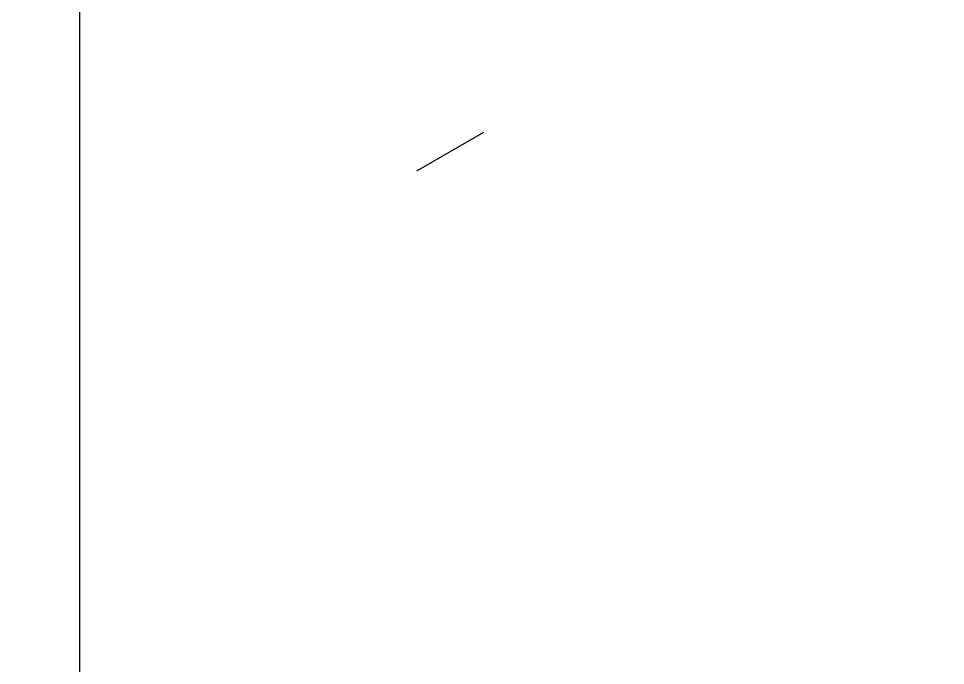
# Model space of a CAD drawing. Header units: millimetres. Extents: x -512 to 1189, y -10 to 841.
# Drawn here: x 4.9957 to 5.0609, y 13.4285 to 13.474 of the extents above; entities that cross this region are included whole.
import ezdxf
from ezdxf.enums import TextEntityAlignment as Align

# ---------------------------------------------------------------- set-up
doc = ezdxf.new("R2010")
doc.units = ezdxf.units.MM
for name, color, linetype, lineweight in [('FRAME', 7, 'Continuous', 25), ('FRAME TEXT (THICK)', 7, 'Continuous', 35), ('gen - FRAME', 7, 'Continuous', 9), ('gen - FRAME TEXT (THICK)', 7, 'Continuous', 25), ('gen - FRAME TEXT (THIN)', 7, 'Continuous', 9), ('PTEXT', 1, 'Continuous', 25)]:
    doc.layers.add(name, color=color, linetype=linetype, lineweight=lineweight)
doc.layers.add('PS', color=3, linetype='Continuous')
doc.styles.add('AWE FONT', font='awe-font.shx', dxfattribs={"width": 0.8})
doc.styles.add('ROMANS', font='ROMANS.shx', dxfattribs={"height": 3.5})

# ---------------------------------------------------------------- blocks, each defined once
blk = doc.blocks.new('SB-A0_990-5.2(block)')
at = {"layer": 'FRAME'}
blk.add_line((5.023705, 13.463311), (5.028418, 13.466031), dxfattribs=at)
at = {"layer": 'FRAME', "style": 'ROMANS', "width": 0.8, "flags": 8}
for tag, p in [('SHEET NUMBER 1', (96.829776, 809.476703)), ('NUMBER OF SHEETS 1', (96.916259, 805.102295)), ('SHEET NUMBER 2', (1166.650564, 15.81471)), ('NUMBER OF SHEETS 2', (1166.650564, 10.481449))]:
    blk.add_attdef(tag, p, '', height=3.5, dxfattribs=at)
at = {"layer": 'FRAME', "style": 'AWE FONT', "width": 0.8}
for tag, p in [('USED ON 01 - PREFIX', (27.643934, 781.976896)), ('USED ON 01 - DRG NUMBER', (28.253532, 775.898657)), ('USED ON 02 - PREFIX', (27.643934, 766.976896)), ('USED ON 02 - DRG NUMBER', (28.253532, 760.898657)), ('USED ON 03 - PREFIX', (27.643934, 751.976896)), ('USED ON 03 - DRG NUMBER', (28.253532, 745.898657)), ('USED ON 04 - PREFIX', (27.643934, 736.976896)), ('USED ON 04 - DRG NUMBER', (28.253532, 730.898657)), ('USED ON 05 - PREFIX', (27.643934, 721.976896)), ('USED ON 05 - DRG NUMBER', (28.253532, 715.898657)), ('USED ON 06 - PREFIX', (27.643934, 706.976896)), ('USED ON 06 - DRG NUMBER', (28.253532, 700.898657)), ('USED ON 07 - PREFIX', (27.643934, 691.976896)), ('USED ON 07 - DRG NUMBER', (28.253532, 685.898657)), ('USED ON 08 - PREFIX', (27.643934, 676.976896)), ('USED ON 08 - DRG NUMBER', (28.253532, 670.898657)), ('USED ON 09 - PREFIX', (27.643934, 661.976896)), ('USED ON 09 - DRG NUMBER', (28.253532, 655.898657)), ('USED ON 10 - PREFIX', (28.977268, 646.976896)), ('USED ON 10 - DRG NUMBER', (29.586865, 640.898657)), ('USED ON 11 - PREFIX', (28.977268, 631.976896)), ('USED ON 11 - DRG NUMBER', (29.586865, 625.898657)), ('USED ON 12 - PREFIX', (28.977268, 616.976896)), ('USED ON 12 - DRG NUMBER', (29.586865, 610.898657)), ('USED ON 13 - PREFIX', (28.977268, 601.976896)), ('USED ON 13 - DRG NUMBER', (29.586865, 595.898657)), ('USED ON 14 - PREFIX', (27.643934, 586.976896)), ('USED ON 14 - DRG NUMBER', (28.253532, 580.898657)), ('USED ON 15 - PREFIX', (27.643934, 571.976896)), ('USED ON 15 - DRG NUMBER', (28.253532, 565.898657)), ('USED ON 16 - PREFIX', (28.977268, 556.976896)), ('USED ON 16 - DRG NUMBER', (29.586865, 550.898657)), ('USED ON 17 - PREFIX', (28.977268, 541.976896)), ('USED ON 17 - DRG NUMBER', (29.586865, 535.898657)), ('USED ON 18 - PREFIX', (28.977268, 526.976896)), ('USED ON 18 - DRG NUMBER', (29.586865, 520.898657)), ('USED ON 19 - PREFIX', (28.977268, 511.976896)), ('USED ON 19 - DRG NUMBER', (29.586865, 505.898657)), ('USED ON 20 - PREFIX', (28.977268, 496.976896)), ('USED ON 20 - DRG NUMBER', (29.586865, 490.898657)), ('USED ON 21 - PREFIX', (28.977268, 481.976896)), ('USED ON 21 - DRG NUMBER', (29.586865, 475.898657)), ('USED ON 22 - PREFIX', (28.977268, 466.976896)), ('USED ON 22 - DRG NUMBER', (29.586865, 460.898657)), ('USED ON 23 - PREFIX', (28.977268, 451.976896)), ('USED ON 23 - DRG NUMBER', (29.586865, 445.898657)), ('USED ON 24 - PREFIX', (30.377268, 436.976896)), ('USED ON 24 - DRG NUMBER', (30.986865, 430.898657)), ('USED ON 25 - PREFIX', (30.377268, 421.976896)), ('USED ON 25 - DRG NUMBER', (30.986865, 415.898657)), ('USED ON 26 - PREFIX', (30.377268, 406.976896)), ('USED ON 26 - DRG NUMBER', (30.986865, 400.898657)), ('USED ON 27 - PREFIX', (30.377268, 391.976896)), ('USED ON 27 - DRG NUMBER', (30.986865, 385.898657)), ('USED ON 28 - PREFIX', (30.377268, 376.976896)), ('USED ON 28 - DRG NUMBER', (30.986865, 370.898657)), ('USED ON 29 - PREFIX', (30.377268, 361.976896)), ('USED ON 29 - DRG NUMBER', (30.986865, 355.898657)), ('USED ON 30 - PREFIX', (30.377268, 346.976896)), ('USED ON 30 - DRG NUMBER', (30.986865, 340.898657)), ('USED ON 31 - PREFIX', (30.377268, 331.976896)), ('USED ON 31 - DRG NUMBER', (30.986865, 325.898657)), ('USED ON 32 - PREFIX', (30.377268, 316.976896)), ('USED ON 32 - DRG NUMBER', (30.986865, 310.898657))]:
    blk.add_attdef(tag, text='', height=3.5, dxfattribs=at).set_placement(p, align=Align.CENTER)
at = {"layer": 'FRAME', "style": 'ROMANS', "flags": 8}
blk.add_attdef('COPYRIGHT YEAR', (16.499999, 239.121839), '', height=2.5, rotation=90, dxfattribs=at)
at = {"layer": 'FRAME', "style": 'ROMANS', "width": 0.8, "flags": 8}
blk.add_attdef('DRAWING OFFICE REF', text='', height=3.5, rotation=90, dxfattribs=at).set_placement((36.276584, 151.979467), align=Align.CENTER)
for tag, p in [('TEMPORY CAD REF', (7.435196, 88.848912)), ('CERTIFIED', (18.258022, 38.533628)), ('CHECKED', (29.520587, 38.53053)), ('DRAWN', (40.497979, 38.529497))]:
    blk.add_attdef(tag, p, '', height=3.5, rotation=90, dxfattribs=at)
at = {"layer": 'FRAME', "style": 'ROMANS', "flags": 8}
blk.add_attdef('DRAWING OFFICE ID', (22.975103, 119.197264), '', height=3.5, dxfattribs=at)
for tag, p in [('DRAWING OFFICE LOCATION', (27.038573, 113.03393)), ('ESTABLISHMENT (A OR B)', (31.616749, 106.363506))]:
    blk.add_attdef(tag, text='', height=3.5, dxfattribs=at).set_placement(p, align=Align.CENTER)
at = {"layer": 'FRAME', "flags": 8}
for tag, style, width, p in [('ISSUE 7', 'ROMANS', 0.7, (746.586902, 62.231748)), ('CHANGE NO 7', 'ROMANS', 0.7, (703.547213, 62.124598)), ('DATE 7', 'ROMANS', 0.7, (765.023676, 62.124598)), ('SUB-CONTRACTOR', 'ROMANS', 0.8, (970.759112, 56.600828)), ('ISSUE 6', 'ROMANS', 0.7, (746.586902, 54.806748)), ('CHANGE NO 6', 'ROMANS', 0.7, (703.547213, 54.699598)), ('DATE 6', 'ROMANS', 0.7, (765.023676, 54.699598)), ('MATERIAL', 'ROMANS', 0.8, (819.014483, 49.808665)), ('TOLERANCE', 'AWE FONT', 0.8, (887.248315, 49.668931)), ('ISSUE 5', 'ROMANS', 0.7, (746.586902, 47.381748)), ('CHANGE NO 5', 'ROMANS', 0.7, (703.547213, 47.274598)), ('DATE 5', 'ROMANS', 0.7, (765.023676, 47.274598)), ('RESPONSIBLE AUTHORITY', 'ROMANS', 0.8, (970.759112, 41.850828)), ('ISSUE 4', 'ROMANS', 0.7, (746.586902, 39.956763)), ('CHANGE NO 4', 'ROMANS', 0.7, (703.547213, 39.849613)), ('DATE 4', 'ROMANS', 0.7, (765.023676, 39.849613)), ('ISSUE 3', 'ROMANS', 0.7, (746.586902, 32.531763)), ('CHANGE NO 3', 'ROMANS', 0.7, (703.547213, 32.424613)), ('DATE 3', 'ROMANS', 0.7, (765.023676, 32.424613)), ('DIMS IN', 'ROMANS', 0.8, (873.525818, 26.173059)), ('SCALE', 'ROMANS', 0.8, (908.915318, 26.163229)), ('ISSUE 2', 'ROMANS', 0.7, (746.586902, 25.106763)), ('CHANGE NO 2', 'ROMANS', 0.7, (703.547213, 24.999613)), ('DATE 2', 'ROMANS', 0.7, (765.023676, 24.999613)), ('PROTECTIVE FINISH', 'ROMANS', 0.8, (818.501847, 20.714672)), ('ISSUE 1', 'ROMANS', 0.7, (746.586902, 17.681764)), ('CHANGE NO 1', 'ROMANS', 0.7, (703.547213, 17.574614)), ('DATE 1', 'ROMANS', 0.7, (765.023676, 17.574614)), ('SURFACE TEXTURE', 'ROMANS', 0.8, (892.797077, 11.485787))]:
    blk.add_attdef(tag, text='', height=3.5, dxfattribs=dict(at, style=style, width=width)).set_placement(p, align=Align.CENTER)
at = {"layer": 'FRAME', "style": 'ROMANS', "width": 0.7, "flags": 8}
blk.add_attdef('CAD REF', text='', height=3.5, dxfattribs=at).set_placement((1173.702354, 60.341794), align=Align.RIGHT)
at = {"layer": 'FRAME TEXT (THICK)', "style": 'ROMANS', "width": 0.8, "flags": 8}
for tag, p in [('PROTECTIVE MARKING 1', (71.83695, 818.185489)), ('DRAWING NUMBER 1', (56.870569, 806.213268)), ('TITLE 1', (1127.697111, 42.942672)), ('TITLE 2', (1128.410116, 38.942672)), ('TITLE 3', (1128.410116, 35.442672)), ('PROTECTIVE MARKING 2', (1139.855604, 23.90739)), ('DRAWING NUMBER 2', (1126.299302, 12.124034))]:
    blk.add_attdef(tag, text='', height=5, dxfattribs=at).set_placement(p, align=Align.CENTER)
at = {"layer": 'FRAME TEXT (THICK)', "style": 'ROMANS', "width": 0.7, "flags": 8}
for tag, p in [('SERVICE CODE(S) 1', (1030.073095, 64.248346)), ('BUILDING(S) COVERED 1', (1065.121097, 64.248346)), ('SERVICE CODE(S) 2', (1030.423095, 56.861762)), ('BUILDING(S) COVERED 2', (1065.471097, 56.861762)), ('SERVICE CODE(S) 3', (1030.423095, 49.475177)), ('BUILDING(S) COVERED 3', (1065.471097, 49.475177)), ('SERVICE CODE(S) 4', (1030.481428, 42.088593)), ('BUILDING(S) COVERED 4', (1065.52943, 42.088593)), ('SERVICE CODE(S) 5', (1030.423095, 34.702008)), ('BUILDING(S) COVERED 5', (1065.471097, 34.702008)), ('SERVICE CODE(S) 6', (1030.423095, 27.315424)), ('BUILDING(S) COVERED 6', (1065.471097, 27.315424)), ('SERVICE CODE(S) 7', (1030.423095, 19.928839)), ('BUILDING(S) COVERED 7', (1065.471097, 19.928839)), ('SERVICE CODE(S) 8', (1030.423095, 12.542255)), ('BUILDING(S) COVERED 8', (1065.471097, 12.542255))]:
    blk.add_attdef(tag, text='', height=3.5, dxfattribs=at).set_placement(p, align=Align.MIDDLE_CENTER)
blk = doc.blocks.new('SB-A2_992-5.2(block)')
at = {"layer": 'FRAME', "linetype": 'Continuous'}
for centre, major_axis, ratio, start_param, end_param in [((4.28546, 16.076887), (-2.143125, 3.712001), 0.377953, 2.556825, 5.108861), ((4.045747, 15.926166), (-2.226986, 3.301642), 0.338983, 2.603858, 5.0755)]:
    blk.add_ellipse(centre, major_axis=major_axis, ratio=ratio, start_param=start_param, end_param=end_param, dxfattribs=at)
at = {"layer": 'FRAME', "style": 'ROMANS', "flags": 8}
for tag, p in [('SHEET NUMBER 1', (92.337939, 396.454503)), ('NUMBER OF SHEETS 1', (92.337939, 389.954503)), ('DRAWING OFFICE ID', (51.07806, 23.825375))]:
    blk.add_attdef(tag, p, '', height=3.5, dxfattribs=at)
at = {"layer": 'FRAME', "style": 'AWE FONT', "width": 0.8}
for tag, p in [('USED ON 01 - PREFIX', (22.494672, 375.002076)), ('USED ON 01 - DRG NUMBER', (23.104269, 369.975825)), ('USED ON 02 - PREFIX', (22.494672, 362.002076)), ('USED ON 02 - DRG NUMBER', (23.104269, 356.975825)), ('USED ON 03 - PREFIX', (22.494672, 349.002076)), ('USED ON 03 - DRG NUMBER', (23.104269, 343.975825)), ('USED ON 04 - PREFIX', (22.494672, 336.002076)), ('USED ON 04 - DRG NUMBER', (23.104269, 330.975825)), ('USED ON 05 - PREFIX', (22.494672, 323.002076)), ('USED ON 05 - DRG NUMBER', (23.104269, 317.975825)), ('USED ON 06 - PREFIX', (22.494672, 310.002076)), ('USED ON 06 - DRG NUMBER', (23.104269, 304.975825)), ('USED ON 07 - PREFIX', (22.494672, 297.002076)), ('USED ON 07 - DRG NUMBER', (23.104269, 291.975825)), ('USED ON 08 - PREFIX', (22.494672, 284.002076)), ('USED ON 08 - DRG NUMBER', (23.104269, 278.975825)), ('USED ON 09 - PREFIX', (22.494672, 271.002076)), ('USED ON 09 - DRG NUMBER', (23.104269, 265.975825)), ('USED ON 10 - PREFIX', (23.828006, 258.002076)), ('USED ON 10 - DRG NUMBER', (24.437603, 252.975825)), ('USED ON 11 - PREFIX', (23.828006, 245.002076)), ('USED ON 11 - DRG NUMBER', (24.437603, 239.975825)), ('USED ON 12 - PREFIX', (23.828006, 232.002076)), ('USED ON 12 - DRG NUMBER', (24.437603, 226.975825)), ('USED ON 13 - PREFIX', (23.828006, 219.002076)), ('USED ON 13 - DRG NUMBER', (24.437603, 213.975825))]:
    blk.add_attdef(tag, text='', height=3.5, dxfattribs=at).set_placement(p, align=Align.CENTER)
at = {"layer": 'FRAME', "style": 'ROMANS', "flags": 8}
blk.add_attdef('COPYRIGHT YEAR', (12.958157, 146.610667), '', height=2, rotation=90, dxfattribs=at)
at = {"layer": 'FRAME', "style": 'ROMANS', "width": 0.8, "flags": 8}
for tag, p, height in [('TEMPORY CAD REF', (6.54833, 99.781041), 3), ('CERTIFIED', (15.470765, 37.669655), 3.5), ('CHECKED', (23.711158, 37.666556), 3.5), ('DRAWN', (32.045286, 37.665524), 3.5)]:
    blk.add_attdef(tag, p, '', height=height, rotation=90, dxfattribs=at)
at = {"layer": 'FRAME', "style": 'ROMANS', "flags": 8}
for tag, width, p in [('CHANGE NO 7', 0.7, (106.10941, 59.965206)), ('ISSUE 7', 0.8, (160.102137, 59.865216)), ('DATE 7', 0.6, (180.408472, 59.758067)), ('SUB-CONTRACTOR', 0.8, (385.447825, 53.60569)), ('CHANGE NO 6', 0.7, (106.10941, 52.965206)), ('ISSUE 6', 0.8, (160.102137, 52.865216)), ('DATE 6', 0.6, (180.408472, 52.758067)), ('TOLERANCE', 0.8, (300.764608, 49.429725)), ('MATERIAL', 0.8, (228.032381, 48.239218)), ('DRAWING OFFICE REF', 0.8, (49.892206, 46.335675)), ('CHANGE NO 5', 0.7, (106.10941, 45.965206)), ('ISSUE 5', 0.8, (160.102137, 45.865216)), ('DATE 5', 0.6, (180.408472, 45.758067)), ('RESPONSIBLE AUTHORITY', 0.8, (385.447825, 40.605681)), ('CHANGE NO 4', 0.7, (106.10941, 38.965206)), ('ISSUE 4', 0.8, (160.102137, 38.865216)), ('DATE 4', 0.6, (180.408472, 38.758067)), ('CHANGE NO 3', 0.7, (106.10941, 31.965206)), ('ISSUE 3', 0.8, (160.102137, 31.865216)), ('DATE 3', 0.6, (180.408472, 31.758067)), ('SCALE', 0.8, (325.422935, 27.348064)), ('DIMS IN', 0.8, (282.596664, 26.99686)), ('CHANGE NO 2', 0.7, (106.10941, 24.965206)), ('ISSUE 2', 0.8, (160.102137, 24.865216)), ('DATE 2', 0.6, (180.408472, 24.758067)), ('PROTECTIVE FINISH', 0.8, (231.779274, 19.459897)), ('CHANGE NO 1', 0.7, (105.480369, 17.965206)), ('ISSUE 1', 0.8, (159.473096, 17.865216)), ('DATE 1', 0.6, (179.779432, 17.758067)), ('SURFACE TEXTURE', 0.8, (313.442181, 11.663353))]:
    blk.add_attdef(tag, text='', height=3.5, dxfattribs=dict(at, width=width)).set_placement(p, align=Align.CENTER)
at = {"layer": 'FRAME', "style": 'ROMANS', "width": 0.65, "flags": 8}
blk.add_attdef('CAD REF', text='', height=3.5, dxfattribs=at).set_placement((584.336496, 57.310645), align=Align.RIGHT)
at = {"layer": 'FRAME', "style": 'ROMANS', "flags": 8}
for tag, p in [('DRAWING OFFICE LOCATION', (46.663036, 17.87819)), ('ESTABLISHMENT (A OR B)', (54.457138, 12.496544))]:
    blk.add_attdef(tag, text='', height=3.5, dxfattribs=at).set_placement(p, align=Align.CENTER)
at = {"layer": 'FRAME', "style": 'ROMANS', "width": 0.8, "flags": 8}
for tag, p in [('SHEET NUMBER 2', (578.757179, 16.180887)), ('NUMBER OF SHEETS 2', (578.898509, 10.869449))]:
    blk.add_attdef(tag, p, '', height=3.5, dxfattribs=at)
at = {"layer": 'FRAME TEXT (THICK)', "style": 'ROMANS', "flags": 8}
for tag, height, width, p in [('PROTECTIVE MARKING 1', 5, 0.75, (67.75321, 406.300725)), ('SERVICE CODE(S) 1', 3.5, 0.8, (441.59932, 61.480749)), ('BUILDING(S) COVERED 1', 3.5, 0.7, (481.895857, 61.480749)), ('SERVICE CODE(S) 2', 3.5, 0.8, (441.99932, 54.480748)), ('BUILDING(S) COVERED 2', 3.5, 0.7, (482.245857, 54.480748)), ('SERVICE CODE(S) 3', 3.5, 0.8, (441.99932, 47.480747)), ('BUILDING(S) COVERED 3', 3.5, 0.7, (482.245857, 47.480747)), ('SERVICE CODE(S) 4', 3.5, 0.8, (442.065986, 40.480746)), ('BUILDING(S) COVERED 4', 3.5, 0.7, (482.30419, 40.480746)), ('SERVICE CODE(S) 5', 3.5, 0.8, (441.99932, 33.480745)), ('BUILDING(S) COVERED 5', 3.5, 0.7, (482.245857, 33.480745)), ('SERVICE CODE(S) 6', 3.5, 0.8, (441.99932, 26.480744)), ('BUILDING(S) COVERED 6', 3.5, 0.7, (481.895857, 26.480744)), ('SERVICE CODE(S) 7', 3.5, 0.8, (441.99932, 19.480743)), ('BUILDING(S) COVERED 7', 3.5, 0.7, (482.245857, 19.480743)), ('SERVICE CODE(S) 8', 3.5, 0.8, (441.99932, 12.480742)), ('BUILDING(S) COVERED 8', 3.5, 0.7, (482.245857, 12.480742))]:
    blk.add_attdef(tag, text='', height=height, dxfattribs=dict(at, width=width)).set_placement(p, align=Align.MIDDLE_CENTER)
for tag, width, p in [('DRAWING NUMBER 1', 0.8, (53.133077, 391.88395)), ('TITLE 1', 0.7, (542.865635, 41.578444)), ('TITLE 2', 0.7, (543.585655, 37.578444)), ('TITLE 3', 0.7, (543.585655, 34.403278)), ('PROTECTIVE MARKING 2', 0.75, (556.03059, 24.704857)), ('DRAWING NUMBER 2', 0.8, (542.89313, 12.847892))]:
    blk.add_attdef(tag, text='', height=5, dxfattribs=dict(at, width=width)).set_placement(p, align=Align.CENTER)
blk = doc.blocks.new('SB-A3_993-5.2(block)')
at = {"layer": 'FRAME', "extrusion": (0, 0, -1)}
for centre, major_axis, ratio, start_param, end_param in [((3.418364, 10.97209), (1.5875, 2.749631), 0.377953, 5.94315, 7.466398), ((3.483316, 10.93459), (1.5125, 2.619727), 0.371901, 5.932018, 7.446069)]:
    blk.add_ellipse(centre, major_axis=major_axis, ratio=ratio, start_param=start_param, end_param=end_param, dxfattribs=at)
at = {"layer": 'FRAME', "style": 'ROMANS', "width": 0.8, "flags": 8}
for tag, p in [('SHEET NUMBER 1', (66.253295, 280.465654)), ('NUMBER OF SHEETS 1', (66.191078, 277.022485)), ('SHEET NUMBER 2', (406.635767, 10.908189)), ('NUMBER OF SHEETS 2', (406.635767, 6.908189))]:
    blk.add_attdef(tag, p, '', height=2.5, dxfattribs=at)
at = {"layer": 'FRAME', "style": 'AWE FONT', "width": 0.8}
for tag, p in [('USED ON 01 - PREFIX', (17.127053, 266.882176)), ('USED ON 01 - DRG NUMBER', (16.023788, 263.924929)), ('USED ON 02 - PREFIX', (17.127053, 258.882176)), ('USED ON 02 - DRG NUMBER', (16.023788, 255.924929)), ('USED ON 03 - PREFIX', (17.127053, 250.882176)), ('USED ON 03 - DRG NUMBER', (16.023788, 247.924929)), ('USED ON 04 - PREFIX', (17.127053, 242.882176)), ('USED ON 04 - DRG NUMBER', (16.023788, 239.924929)), ('USED ON 05 - PREFIX', (17.127053, 234.882176)), ('USED ON 05 - DRG NUMBER', (16.023788, 231.924929)), ('USED ON 06 - PREFIX', (17.127053, 226.882176)), ('USED ON 06 - DRG NUMBER', (16.023788, 223.924929)), ('USED ON 07 - PREFIX', (17.127053, 218.882176)), ('USED ON 07 - DRG NUMBER', (16.023788, 215.924929)), ('USED ON 08 - PREFIX', (17.127053, 210.882176)), ('USED ON 08 - DRG NUMBER', (16.023788, 207.924929)), ('USED ON 09 - PREFIX', (17.127053, 202.882176)), ('USED ON 09 - DRG NUMBER', (16.023788, 199.924929)), ('USED ON 10 - PREFIX', (17.888958, 194.882176)), ('USED ON 10 - DRG NUMBER', (16.785693, 191.924929)), ('USED ON 11 - PREFIX', (17.888958, 186.882176)), ('USED ON 11 - DRG NUMBER', (16.785693, 183.924929)), ('USED ON 12 - PREFIX', (17.888958, 178.882176)), ('USED ON 12 - DRG NUMBER', (16.785693, 175.924929)), ('USED ON 13 - PREFIX', (17.888958, 170.882176)), ('USED ON 13 - DRG NUMBER', (16.785693, 167.924929))]:
    blk.add_attdef(tag, text='', height=2, dxfattribs=at).set_placement(p, align=Align.CENTER)
at = {"layer": 'FRAME', "style": 'ROMANS', "width": 0.8, "flags": 8}
blk.add_attdef('COPYRIGHT YEAR', text='', height=2, rotation=90, dxfattribs=at).set_placement((9.939653, 127.967549), align=Align.CENTER)
for tag, p, height in [('TEMPORY CAD REF', (4.928667, 64.014568), 3), ('CERTIFIED', (11.425128, 26.160973), 2.5), ('CHECKED', (18.043454, 26.157874), 2.5), ('DRAWN', (24.630362, 26.156842), 2.5)]:
    blk.add_attdef(tag, p, '', height=height, rotation=90, dxfattribs=at)
at = {"layer": 'FRAME', "style": 'ROMANS', "flags": 8}
for tag, width, p in [('ISSUE 7', 0.8, (101.249207, 40.72543)), ('CHANGE NO 7', 0.7, (71.558383, 40.618281)), ('DATE 7', 0.7, (116.809808, 40.618281)), ('SUB-CONTRACTOR', 0.8, (269.416691, 36.521779)), ('ISSUE 6', 0.8, (101.249207, 35.92543)), ('CHANGE NO 6', 0.7, (71.558383, 35.818281)), ('DATE 6', 0.7, (116.809808, 35.818281)), ('TOLERANCE', 0.8, (215.05333, 32.42223)), ('ISSUE 5', 0.8, (101.249207, 31.12543)), ('CHANGE NO 5', 0.7, (71.558383, 31.018281)), ('DATE 5', 0.7, (116.809808, 31.018281)), ('DRAWING OFFICE REF', 0.8, (36.744195, 30.129783)), ('RESPONSIBLE AUTHORITY', 0.8, (269.416691, 27.021779)), ('ISSUE 4', 0.8, (101.249207, 26.32543)), ('CHANGE NO 4', 0.7, (71.558383, 26.218281)), ('DATE 4', 0.7, (116.809808, 26.218281)), ('ISSUE 3', 0.8, (101.249207, 21.52543)), ('CHANGE NO 3', 0.7, (71.558383, 21.418281)), ('DATE 3', 0.7, (116.809808, 21.418281)), ('SCALE', 0.8, (230.446816, 17.486696)), ('DIMS IN', 0.8, (205.270715, 17.453776)), ('ISSUE 2', 0.8, (101.249207, 16.72543)), ('CHANGE NO 2', 0.7, (71.558383, 16.618281)), ('DATE 2', 0.7, (116.809808, 16.618281)), ('ISSUE 1', 0.8, (101.249207, 11.92543)), ('CHANGE NO 1', 0.7, (71.558383, 11.818281)), ('DATE 1', 0.7, (116.809808, 11.818281)), ('SURFACE TEXTURE', 0.8, (219.315983, 7.916851))]:
    blk.add_attdef(tag, text='', height=2.5, dxfattribs=dict(at, width=width)).set_placement(p, align=Align.CENTER)
at = {"layer": 'FRAME', "style": 'ROMANS', "width": 0.65, "flags": 8}
blk.add_attdef('CAD REF', text='', height=2.5, dxfattribs=at).set_placement((411.565668, 39.245415), align=Align.RIGHT)
at = {"layer": 'FRAME', "style": 'ROMANS', "width": 0.8, "flags": 8}
for tag, p in [('MATERIAL', (157.867273, 33.003292)), ('PROTECTIVE FINISH', (159.546325, 13.845674))]:
    blk.add_attdef(tag, text='', height=2.5, dxfattribs=at).set_placement(p, align=Align.MIDDLE_CENTER)
at = {"layer": 'FRAME', "style": 'ROMANS', "flags": 8}
blk.add_attdef('DRAWING OFFICE ID', (37.223256, 15.88825), '', height=2.5, dxfattribs=at)
for tag, p in [('DRAWING OFFICE LOCATION', (35.816198, 11.534326)), ('ESTABLISHMENT (A OR B)', (39.809365, 7.349039))]:
    blk.add_attdef(tag, text='', height=2.5, dxfattribs=at).set_placement(p, align=Align.CENTER)
at = {"layer": 'FRAME TEXT (THICK)', "width": 0.8, "flags": 8}
for tag, style, p in [('PROTECTIVE MARKING 1', 'ROMANS', (49.141147, 285.942567)), ('DRAWING NUMBER 1', 'ROMANS', (39.516188, 278.311147)), ('TITLE 1', 'AWE FONT', (382.259067, 28.042072)), ('TITLE 2', 'AWE FONT', (382.65905, 26.10608)), ('TITLE 3', 'AWE FONT', (382.65905, 23.10608)), ('PROTECTIVE MARKING 2', 'AWE FONT', (390.519261, 16.362647)), ('DRAWING NUMBER 2', 'ROMANS', (380.488665, 8.277932))]:
    blk.add_attdef(tag, text='', height=3.5, dxfattribs=dict(at, style=style)).set_placement(p, align=Align.CENTER)
at = {"layer": 'FRAME TEXT (THICK)', "style": 'ROMANS', "width": 0.8, "flags": 8}
for tag, p in [('BUILDING(S) COVERED 1', (339.286753, 41.998867)), ('SERVICE CODE(S) 1', (311.842623, 41.980988)), ('SERVICE CODE(S) 2', (311.842623, 37.175797)), ('BUILDING(S) COVERED 2', (339.578325, 37.158659)), ('SERVICE CODE(S) 3', (311.842623, 32.370606)), ('BUILDING(S) COVERED 3', (339.578325, 32.364278)), ('SERVICE CODE(S) 4', (311.842623, 27.565392)), ('BUILDING(S) COVERED 4', (339.625792, 27.543494)), ('SERVICE CODE(S) 5', (311.842623, 22.760201)), ('BUILDING(S) COVERED 5', (339.577528, 22.745941)), ('SERVICE CODE(S) 6', (311.842623, 17.954987)), ('BUILDING(S) COVERED 6', (339.563484, 17.948128)), ('SERVICE CODE(S) 7', (311.842623, 13.149796)), ('BUILDING(S) COVERED 7', (339.563484, 13.142914)), ('SERVICE CODE(S) 8', (311.842623, 8.344605)), ('BUILDING(S) COVERED 8', (339.563484, 8.337723))]:
    blk.add_attdef(tag, text='', height=2.5, dxfattribs=at).set_placement(p, align=Align.MIDDLE_CENTER)
blk = doc.blocks.new('Border A3')
at = {"layer": 'PS', "linetype": 'Continuous'}
blk.add_line((5, 12), (5, 292.000092), dxfattribs=at)
at = {"layer": 'PTEXT', "color": 3, "style": 'ROMANS', "width": 0.8, "flags": 8}
for tag, p in [('U/L_CLASS', (50, 278)), ('TITLE_1', (352.5, 50)), ('TITLE_2', (352.5, 47)), ('TITLE_3', (352.5, 43)), ('L/R_CLASS', (349.000007, 27.000006))]:
    blk.add_attdef(tag, text='', height=3.5, dxfattribs=at).set_placement(p, align=Align.CENTER)
at = {"layer": 'PTEXT', "color": 7, "style": 'ROMANS', "width": 0.8, "flags": 8}
for tag, p in [('U/L_SHTNO', (89.000045, 267.500026)), ('U/L_NOSHT', (88.99997, 261.499994)), ('BLDG', (14.44178, 76.716208)), ('EST', (18.783765, 72.005549)), ('CERTIFIED', (14.946098, 59.676688)), ('ISSUE8', (82.5, 56)), ('ISSUE7', (82.5, 51)), ('SCALE', (185.862576, 47.159472)), ('ISSUE6', (82.5, 46)), ('CHECKED', (14.946098, 44.552852)), ('ISSUE5', (82.5, 41)), ('DIMS_IN', (183.390609, 39.484577)), ('ISSUE4', (82.5, 36)), ('ISSUE3', (82.5, 31)), ('DRAWN', (14.946098, 29.832318)), ('ISSUE2', (82.5, 26)), ('L/R_SHTNO', (407.5, 21)), ('ISSUE1', (82.5, 21)), ('L/R_NOSHT', (407.5, 13))]:
    blk.add_attdef(tag, text='', height=2.5, dxfattribs=at).set_placement(p, align=Align.CENTER)
at = {"layer": 'PTEXT', "color": 3, "style": 'ROMANS', "width": 0.8, "flags": 8}
for tag, p in [('U/L_HR', (50, 264)), ('L/R_HR', (343, 16.5))]:
    blk.add_attdef(tag, p, '', height=3.5, dxfattribs=at)
at = {"layer": 'PTEXT', "color": 7, "style": 'ROMANS', "width": 0.8, "flags": 8}
blk.add_attdef('COPY_DATE', (8.5, 151.5), '', height=2.5, rotation=90, dxfattribs=at)
at = {"layer": 'PTEXT', "color": 7, "style": 'ROMANS', "flags": 8}
for tag, p, width in [('DO_NO', (12.980637, 80.994911), 0.8), ('CHANGE_NO8', (29, 56), 0.8), ('DATE8', (58, 56), 0.65), ('CHANGE_NO7', (29, 51), 0.8), ('DATE7', (58, 51), 0.65), ('CHANGE_NO6', (29, 46), 0.8), ('DATE6', (58, 46), 0.65), ('CHANGE_NO5', (29, 41), 0.8), ('DATE5', (58, 41), 0.65), ('CHANGE_NO4', (29, 36), 0.8), ('DATE4', (58, 36), 0.65), ('CHANGE_NO3', (29, 31), 0.8), ('DATE3', (58, 31), 0.65), ('CHANGE_NO2', (29, 26), 0.8), ('DATE2', (58, 26), 0.65), ('CHANGE_NO1', (29, 21), 0.8), ('DATE1', (58, 21), 0.65)]:
    blk.add_attdef(tag, p, '', height=2.5, dxfattribs=dict(at, width=width))
at = {"layer": 'PTEXT', "color": 7, "style": 'ROMANS', "width": 0.8, "flags": 8}
for tag, p in [('PATH_NAME', (291, 56)), ('DRAW_NAME', (291, 50))]:
    blk.add_attdef(tag, text='', height=2.5, dxfattribs=at).set_placement(p, align=Align.RIGHT)
blk = doc.blocks.new('Border A4')
at = {"layer": 'PS', "color": 3, "linetype": 'Continuous'}
blk.add_line((32.5, 10), (32.5, 287.000092), dxfattribs=at)
at = {"layer": 'PTEXT', "color": 141, "style": 'ROMANS', "width": 0.8, "flags": 8}
for tag, p in [('U/L_CLASS', (77.500031, 274.999988)), ('L/R_CLASS', (152.499952, 34.999992))]:
    blk.add_attdef(tag, text='', height=5, dxfattribs=at).set_placement(p, align=Align.CENTER)
at = {"layer": 'PTEXT', "color": 7, "style": 'ROMANS', "width": 0.8, "flags": 8}
blk.add_attdef('COPY_DATE', (36, 178), '', height=2.5, rotation=90, dxfattribs=at)
at = {"layer": 'PTEXT', "color": 7, "style": 'ROMANS', "flags": 8}
for tag, p, width in [('DO_NO', (40.280586, 109.265344), 0.8), ('CHANGE_NO9', (34.999997, 59.250052), 0.8), ('DATE9', (79.999975, 59.250069), 0.65), ('CHANGE_NO8', (34.999997, 55.000052), 0.8), ('DATE8', (79.999975, 55.000069), 0.65), ('CHANGE_NO7', (34.999997, 50.750052), 0.8), ('DATE7', (79.999975, 50.750069), 0.65), ('CHANGE_NO6', (34.999997, 46.500052), 0.8), ('DATE6', (79.999975, 46.500069), 0.65), ('CHANGE_NO5', (34.999997, 42.250052), 0.8), ('DATE5', (79.999975, 42.250069), 0.65), ('CHANGE_NO4', (34.999997, 38.000052), 0.8), ('DATE4', (79.999975, 38.000069), 0.65), ('CHANGE_NO3', (34.999997, 33.750052), 0.8), ('DATE3', (79.999975, 33.750069), 0.65), ('CHANGE_NO2', (34.999997, 29.500052), 0.8), ('DATE2', (79.999975, 29.500069), 0.65), ('CHANGE_NO1', (34.999997, 25.250052), 0.8), ('DATE1', (79.999975, 25.250069), 0.65)]:
    blk.add_attdef(tag, p, '', height=2.5, dxfattribs=dict(at, width=width))
at = {"layer": 'PTEXT', "color": 7, "style": 'ROMANS', "width": 0.8, "flags": 8}
for tag, p in [('BLDG', (40.935414, 105.669145)), ('EST', (46.842969, 101.579455)), ('DRAWN', (41.961528, 91.782386)), ('DIMS_IN', (214.502113, 85.041261)), ('SCALE', (199.760157, 84.988707)), ('CHECKED', (41.961528, 81.761828)), ('DRG_INV', (204.999979, 72.25)), ('CERTIFIED', (41.961528, 68.506286)), ('ISSUE9', (70.000008, 59.249982)), ('ISSUE8', (70.000008, 54.999982)), ('ISSUE7', (70.000008, 50.749982)), ('ISSUE6', (70.000008, 46.499982)), ('ISSUE5', (70.000008, 42.249982)), ('L/R_SHTNO', (218.119073, 40.847951)), ('ISSUE4', (70.000008, 37.999982)), ('L/R_NOSHT', (218.749998, 35.250019)), ('ISSUE3', (70.000008, 33.749982)), ('ISSUE2', (70.000008, 29.499982)), ('ISSUE1', (70.000008, 25.249982))]:
    blk.add_attdef(tag, text='', height=2.5, dxfattribs=at).set_placement(p, align=Align.CENTER)
at = {"layer": 'PTEXT', "color": 3, "style": 'ROMANS', "width": 0.8, "flags": 8}
for tag, p in [('TITLE_1', (142.499997, 72.500002)), ('TITLE_2', (142.499997, 70.000002)), ('TITLE_3', (142.499997, 67.500002))]:
    blk.add_attdef(tag, text='', height=3.5, dxfattribs=at).set_placement(p, align=Align.CENTER)
at = {"layer": 'PTEXT', "color": 7, "style": 'ROMANS', "width": 0.8, "flags": 8}
for tag, p in [('PATH_NAME', (221.249979, 59.25005)), ('DRAW_NAME', (221.250045, 55.500019))]:
    blk.add_attdef(tag, text='', height=2.5, dxfattribs=at).set_placement(p, align=Align.RIGHT)
at = {"layer": 'PTEXT', "color": 141, "style": 'ROMANS', "width": 0.8, "flags": 8}
blk.add_attdef('L/R_HR', (179.800008, 25.139991), '', height=5, dxfattribs=at)
blk = doc.blocks.new('HR-A3_803-6.1(block)')
at = {"layer": 'gen - FRAME', "linetype": 'Continuous'}
blk.add_line((5, 12), (5, 292.000092), dxfattribs=at)
at = {"layer": 'gen - FRAME TEXT (THICK)', "style": 'ROMANS', "width": 0.8, "flags": 8}
for tag, height, p in [('PROTECTIVE MARKING 1', 5, (50.136929, 276.495078)), ('DRAWING NUMBER 1', 5, (40.712065, 261.695425)), ('TITLE 1', 3.5, (352.092203, 49.94907)), ('TITLE 2', 3.5, (352.5, 47)), ('TITLE 3', 3.5, (352.5, 43)), ('PROTECTIVE MARKING 2', 5, (371.329969, 28.269945)), ('DRAWING NUMBER 2', 5, (352.26904, 16.243316))]:
    blk.add_attdef(tag, text='', height=height, dxfattribs=at).set_placement(p, align=Align.CENTER)
at = {"layer": 'gen - FRAME TEXT (THIN)', "style": 'ROMANS', "flags": 8}
for tag, width, p in [('SHEET NUMBER 1', 0.8, (88.510254, 267.500026)), ('NUMBER OF SHEETS 1', 0.8, (88.510178, 261.499994)), ('DRAWING OFFICE LOCATION', 0.8, (14.44178, 76.716208)), ('ESTABLISHMENT (A OR B)', 0.8, (18.783765, 72.005549)), ('MP 8', 0.8, (91.991615, 56.067353)), ('CHANGE NO 8', 0.8, (39.391566, 56)), ('DATE 8', 0.65, (64.74777, 56)), ('ISSUE 8', 0.8, (82.5, 56)), ('MP 7', 0.8, (91.991615, 51.067353)), ('CHANGE NO 7', 0.8, (39.391566, 51)), ('DATE 7', 0.65, (64.74777, 51)), ('ISSUE 7', 0.8, (82.5, 51)), ('SCALE', 0.8, (185.496516, 47.159472)), ('MP 6', 0.8, (91.991615, 46.067353)), ('CHANGE NO 6', 0.8, (39.391566, 46)), ('DATE 6', 0.65, (64.74777, 46)), ('ISSUE 6', 0.8, (82.5, 46)), ('CONTRACTOR DRG NO', 0.8, (257.674005, 41.720946)), ('MP 5', 0.8, (91.991615, 41.067353)), ('CHANGE NO 5', 0.8, (39.391566, 41)), ('DATE 5', 0.65, (64.74777, 41)), ('ISSUE 5', 0.8, (82.5, 41)), ('DIMS IN', 0.8, (183.390609, 39.484577)), ('MP 4', 0.8, (91.991615, 36.067353)), ('CHANGE NO 4', 0.8, (39.391566, 36)), ('DATE 4', 0.65, (64.74777, 36)), ('ISSUE 4', 0.8, (82.5, 36)), ('MP 3', 0.8, (91.991615, 31.067353)), ('CHANGE NO 3', 0.8, (39.391566, 31)), ('DATE 3', 0.65, (64.74777, 31)), ('ISSUE 3', 0.8, (82.5, 31)), ('RESPONSIBLE AUTHORITY', 0.8, (260.317518, 29.835375)), ('MP 2', 0.8, (91.991615, 26.067353)), ('CHANGE NO 2', 0.8, (39.391566, 26)), ('DATE 2', 0.65, (64.74777, 26)), ('ISSUE 2', 0.8, (82.5, 26)), ('MP 1', 0.8, (91.991615, 21.067353)), ('CHANGE NO 1', 0.8, (39.391566, 21)), ('DATE 1', 0.65, (64.74777, 21)), ('ISSUE 1', 0.8, (82.5, 21)), ('SHEET NUMBER 2', 0.8, (407.5, 21)), ('NUMBER OF SHEETS 2', 0.8, (407.5, 13))]:
    blk.add_attdef(tag, text='', height=2.5, dxfattribs=dict(at, width=width)).set_placement(p, align=Align.CENTER)
at = {"layer": 'gen - FRAME TEXT (THIN)', "style": 'ROMANS', "width": 0.8, "flags": 8}
blk.add_attdef('COPYRIGHT YEAR', (8.5, 151.5), '', height=2.5, rotation=90, dxfattribs=at)
for tag, p, height in [('DRAWING OFFICE ID', (12.980637, 80.994911), 2.5), ('MATERIAL', (96.84332, 49.82242), 2.5), ('PROTECTIVE FINISH', (96.475965, 34.699859), 2.5), ('TOLERANCE', (163.020101, 21.421513), 2.5), ('SURFACE TEXTURE', (96.291385, 18.101927), 2.5), ('TEMPORY CAD REF', (82.300315, 4.449354), 3)]:
    blk.add_attdef(tag, p, '', height=height, dxfattribs=at)
at = {"layer": 'gen - FRAME TEXT (THIN)', "style": 'ROMANS', "width": 0.5, "flags": 8}
for tag, rotation, p in [('CERTIFIED', 44.06094, (15.351017, 58.740414)), ('CHECKED', 45.55836, (15.620103, 39.004698)), ('DRAWN', 43.29071, (15.654456, 19.894785))]:
    blk.add_attdef(tag, text='', height=2.5, rotation=rotation, dxfattribs=at).set_placement(p, align=Align.CENTER)
at = {"layer": 'gen - FRAME TEXT (THIN)', "style": 'AWE FONT', "width": 0.8, "flags": 8}
for tag, p in [('CAD REF (PATH)', (291, 56)), ('CAD REF (FILE NAME)', (291, 50))]:
    blk.add_attdef(tag, text='', height=2.5, dxfattribs=at).set_placement(p, align=Align.RIGHT)
blk = doc.blocks.new('SB-A0_990-5 2(block)')
at = {"layer": 'FRAME'}
blk.add_line((5.023705, 13.463311), (5.028418, 13.466031), dxfattribs=at)
at = {"layer": 'FRAME', "style": 'ROMANS', "width": 0.8, "flags": 8}
for tag, p in [('SHEET NUMBER 1', (96.829776, 809.476703)), ('NUMBER OF SHEETS 1', (96.916259, 805.102295)), ('SHEET NUMBER 2', (1166.650564, 15.81471)), ('NUMBER OF SHEETS 2', (1166.650564, 10.481449))]:
    blk.add_attdef(tag, p, '', height=3.5, dxfattribs=at)
at = {"layer": 'FRAME', "style": 'AWE FONT', "width": 0.8}
for tag, p in [('USED ON 01 - PREFIX', (27.643934, 781.976896)), ('USED ON 01 - DRG NUMBER', (28.253532, 775.898657)), ('USED ON 02 - PREFIX', (27.643934, 766.976896)), ('USED ON 02 - DRG NUMBER', (28.253532, 760.898657)), ('USED ON 03 - PREFIX', (27.643934, 751.976896)), ('USED ON 03 - DRG NUMBER', (28.253532, 745.898657)), ('USED ON 04 - PREFIX', (27.643934, 736.976896)), ('USED ON 04 - DRG NUMBER', (28.253532, 730.898657)), ('USED ON 05 - PREFIX', (27.643934, 721.976896)), ('USED ON 05 - DRG NUMBER', (28.253532, 715.898657)), ('USED ON 06 - PREFIX', (27.643934, 706.976896)), ('USED ON 06 - DRG NUMBER', (28.253532, 700.898657)), ('USED ON 07 - PREFIX', (27.643934, 691.976896)), ('USED ON 07 - DRG NUMBER', (28.253532, 685.898657)), ('USED ON 08 - PREFIX', (27.643934, 676.976896)), ('USED ON 08 - DRG NUMBER', (28.253532, 670.898657)), ('USED ON 09 - PREFIX', (27.643934, 661.976896)), ('USED ON 09 - DRG NUMBER', (28.253532, 655.898657)), ('USED ON 10 - PREFIX', (28.977268, 646.976896)), ('USED ON 10 - DRG NUMBER', (29.586865, 640.898657)), ('USED ON 11 - PREFIX', (28.977268, 631.976896)), ('USED ON 11 - DRG NUMBER', (29.586865, 625.898657)), ('USED ON 12 - PREFIX', (28.977268, 616.976896)), ('USED ON 12 - DRG NUMBER', (29.586865, 610.898657)), ('USED ON 13 - PREFIX', (28.977268, 601.976896)), ('USED ON 13 - DRG NUMBER', (29.586865, 595.898657)), ('USED ON 14 - PREFIX', (27.643934, 586.976896)), ('USED ON 14 - DRG NUMBER', (28.253532, 580.898657)), ('USED ON 15 - PREFIX', (27.643934, 571.976896)), ('USED ON 15 - DRG NUMBER', (28.253532, 565.898657)), ('USED ON 16 - PREFIX', (28.977268, 556.976896)), ('USED ON 16 - DRG NUMBER', (29.586865, 550.898657)), ('USED ON 17 - PREFIX', (28.977268, 541.976896)), ('USED ON 17 - DRG NUMBER', (29.586865, 535.898657)), ('USED ON 18 - PREFIX', (28.977268, 526.976896)), ('USED ON 18 - DRG NUMBER', (29.586865, 520.898657)), ('USED ON 19 - PREFIX', (28.977268, 511.976896)), ('USED ON 19 - DRG NUMBER', (29.586865, 505.898657)), ('USED ON 20 - PREFIX', (28.977268, 496.976896)), ('USED ON 20 - DRG NUMBER', (29.586865, 490.898657)), ('USED ON 21 - PREFIX', (28.977268, 481.976896)), ('USED ON 21 - DRG NUMBER', (29.586865, 475.898657)), ('USED ON 22 - PREFIX', (28.977268, 466.976896)), ('USED ON 22 - DRG NUMBER', (29.586865, 460.898657)), ('USED ON 23 - PREFIX', (28.977268, 451.976896)), ('USED ON 23 - DRG NUMBER', (29.586865, 445.898657)), ('USED ON 24 - PREFIX', (30.377268, 436.976896)), ('USED ON 24 - DRG NUMBER', (30.986865, 430.898657)), ('USED ON 25 - PREFIX', (30.377268, 421.976896)), ('USED ON 25 - DRG NUMBER', (30.986865, 415.898657)), ('USED ON 26 - PREFIX', (30.377268, 406.976896)), ('USED ON 26 - DRG NUMBER', (30.986865, 400.898657)), ('USED ON 27 - PREFIX', (30.377268, 391.976896)), ('USED ON 27 - DRG NUMBER', (30.986865, 385.898657)), ('USED ON 28 - PREFIX', (30.377268, 376.976896)), ('USED ON 28 - DRG NUMBER', (30.986865, 370.898657)), ('USED ON 29 - PREFIX', (30.377268, 361.976896)), ('USED ON 29 - DRG NUMBER', (30.986865, 355.898657)), ('USED ON 30 - PREFIX', (30.377268, 346.976896)), ('USED ON 30 - DRG NUMBER', (30.986865, 340.898657)), ('USED ON 31 - PREFIX', (30.377268, 331.976896)), ('USED ON 31 - DRG NUMBER', (30.986865, 325.898657)), ('USED ON 32 - PREFIX', (30.377268, 316.976896)), ('USED ON 32 - DRG NUMBER', (30.986865, 310.898657))]:
    blk.add_attdef(tag, text='', height=3.5, dxfattribs=at).set_placement(p, align=Align.CENTER)
at = {"layer": 'FRAME', "style": 'ROMANS', "flags": 8}
blk.add_attdef('COPYRIGHT YEAR', (16.499999, 239.121839), '', height=2.5, rotation=90, dxfattribs=at)
at = {"layer": 'FRAME', "style": 'ROMANS', "width": 0.8, "flags": 8}
blk.add_attdef('DRAWING OFFICE REF', text='', height=3.5, rotation=90, dxfattribs=at).set_placement((36.276584, 151.979467), align=Align.CENTER)
for tag, p in [('TEMPORY CAD REF', (7.435196, 88.848912)), ('CERTIFIED', (18.258022, 38.533628)), ('CHECKED', (29.520587, 38.53053)), ('DRAWN', (40.497979, 38.529497))]:
    blk.add_attdef(tag, p, '', height=3.5, rotation=90, dxfattribs=at)
at = {"layer": 'FRAME', "style": 'ROMANS', "flags": 8}
blk.add_attdef('DRAWING OFFICE ID', (22.975103, 119.197264), '', height=3.5, dxfattribs=at)
for tag, p in [('DRAWING OFFICE LOCATION', (27.038573, 113.03393)), ('ESTABLISHMENT (A OR B)', (31.616749, 106.363506))]:
    blk.add_attdef(tag, text='', height=3.5, dxfattribs=at).set_placement(p, align=Align.CENTER)
at = {"layer": 'FRAME', "flags": 8}
for tag, style, width, p in [('ISSUE 7', 'ROMANS', 0.7, (746.586902, 62.231748)), ('CHANGE NO 7', 'ROMANS', 0.7, (703.547213, 62.124598)), ('DATE 7', 'ROMANS', 0.7, (765.023676, 62.124598)), ('SUB-CONTRACTOR', 'ROMANS', 0.8, (970.759112, 56.600828)), ('ISSUE 6', 'ROMANS', 0.7, (746.586902, 54.806748)), ('CHANGE NO 6', 'ROMANS', 0.7, (703.547213, 54.699598)), ('DATE 6', 'ROMANS', 0.7, (765.023676, 54.699598)), ('MATERIAL', 'ROMANS', 0.8, (819.014483, 49.808665)), ('TOLERANCE', 'AWE FONT', 0.8, (887.248315, 49.668931)), ('ISSUE 5', 'ROMANS', 0.7, (746.586902, 47.381748)), ('CHANGE NO 5', 'ROMANS', 0.7, (703.547213, 47.274598)), ('DATE 5', 'ROMANS', 0.7, (765.023676, 47.274598)), ('RESPONSIBLE AUTHORITY', 'ROMANS', 0.8, (970.759112, 41.850828)), ('ISSUE 4', 'ROMANS', 0.7, (746.586902, 39.956763)), ('CHANGE NO 4', 'ROMANS', 0.7, (703.547213, 39.849613)), ('DATE 4', 'ROMANS', 0.7, (765.023676, 39.849613)), ('ISSUE 3', 'ROMANS', 0.7, (746.586902, 32.531763)), ('CHANGE NO 3', 'ROMANS', 0.7, (703.547213, 32.424613)), ('DATE 3', 'ROMANS', 0.7, (765.023676, 32.424613)), ('DIMS IN', 'ROMANS', 0.8, (873.525818, 26.173059)), ('SCALE', 'ROMANS', 0.8, (908.915318, 26.163229)), ('ISSUE 2', 'ROMANS', 0.7, (746.586902, 25.106763)), ('CHANGE NO 2', 'ROMANS', 0.7, (703.547213, 24.999613)), ('DATE 2', 'ROMANS', 0.7, (765.023676, 24.999613)), ('PROTECTIVE FINISH', 'ROMANS', 0.8, (818.501847, 20.714672)), ('ISSUE 1', 'ROMANS', 0.7, (746.586902, 17.681764)), ('CHANGE NO 1', 'ROMANS', 0.7, (703.547213, 17.574614)), ('DATE 1', 'ROMANS', 0.7, (765.023676, 17.574614)), ('SURFACE TEXTURE', 'ROMANS', 0.8, (892.797077, 11.485787))]:
    blk.add_attdef(tag, text='', height=3.5, dxfattribs=dict(at, style=style, width=width)).set_placement(p, align=Align.CENTER)
at = {"layer": 'FRAME', "style": 'ROMANS', "width": 0.7, "flags": 8}
blk.add_attdef('CAD REF', text='', height=3.5, dxfattribs=at).set_placement((1173.702354, 60.341794), align=Align.RIGHT)
at = {"layer": 'FRAME TEXT (THICK)', "style": 'ROMANS', "width": 0.8, "flags": 8}
for tag, p in [('PROTECTIVE MARKING 1', (71.83695, 818.185489)), ('DRAWING NUMBER 1', (56.870569, 806.213268)), ('TITLE 1', (1127.697111, 42.942672)), ('TITLE 2', (1128.410116, 38.942672)), ('TITLE 3', (1128.410116, 35.442672)), ('PROTECTIVE MARKING 2', (1139.855604, 23.90739)), ('DRAWING NUMBER 2', (1126.299302, 12.124034))]:
    blk.add_attdef(tag, text='', height=5, dxfattribs=at).set_placement(p, align=Align.CENTER)
at = {"layer": 'FRAME TEXT (THICK)', "style": 'ROMANS', "width": 0.7, "flags": 8}
for tag, p in [('SERVICE CODE(S) 1', (1030.073095, 64.248346)), ('BUILDING(S) COVERED 1', (1065.121097, 64.248346)), ('SERVICE CODE(S) 2', (1030.423095, 56.861762)), ('BUILDING(S) COVERED 2', (1065.471097, 56.861762)), ('SERVICE CODE(S) 3', (1030.423095, 49.475177)), ('BUILDING(S) COVERED 3', (1065.471097, 49.475177)), ('SERVICE CODE(S) 4', (1030.481428, 42.088593)), ('BUILDING(S) COVERED 4', (1065.52943, 42.088593)), ('SERVICE CODE(S) 5', (1030.423095, 34.702008)), ('BUILDING(S) COVERED 5', (1065.471097, 34.702008)), ('SERVICE CODE(S) 6', (1030.423095, 27.315424)), ('BUILDING(S) COVERED 6', (1065.471097, 27.315424)), ('SERVICE CODE(S) 7', (1030.423095, 19.928839)), ('BUILDING(S) COVERED 7', (1065.471097, 19.928839)), ('SERVICE CODE(S) 8', (1030.423095, 12.542255)), ('BUILDING(S) COVERED 8', (1065.471097, 12.542255))]:
    blk.add_attdef(tag, text='', height=3.5, dxfattribs=at).set_placement(p, align=Align.MIDDLE_CENTER)

msp = doc.modelspace()

# ---------------------------------------------------------------- block references
for name, p in [('SB-A0_990-5.2(block)', (0, 0)), ('SB-A0_990-5 2(block)', (0.000003, 0.000001)), ('SB-A2_992-5.2(block)', (0, 0)), ('SB-A3_993-5.2(block)', (0, 0))]:
    msp.add_blockref(name, p)
at = {"layer": 'FRAME'}
msp.add_blockref('SB-A3_993-5.2(block)', (0, 0), dxfattribs=at)
at = {"layer": 'gen - FRAME'}
msp.add_blockref('HR-A3_803-6.1(block)', (0, 0), dxfattribs=at)
at = {"layer": 'PTEXT'}
for name, p in [('Border A3', (0, 0)), ('Border A4', (-27.5, 0))]:
    msp.add_blockref(name, p, dxfattribs=at)

doc.saveas('drawing.dxf')
